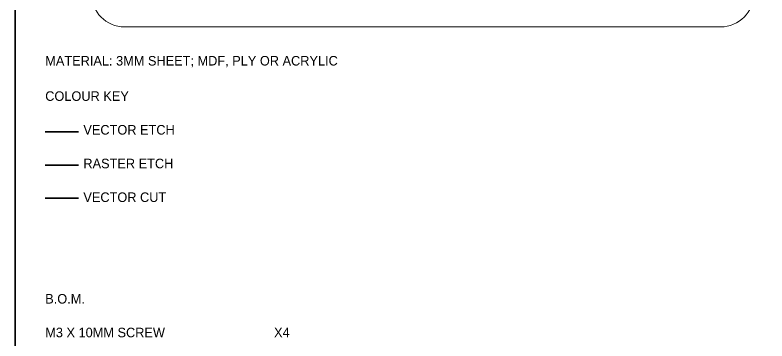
# Model space of a CAD drawing. Header units: inches. Extents: x 15 to 785, y -585 to -15.
# Drawn here: x 15 to 242, y -301 to -202.8 of the extents above; entities that cross this region are included whole.
import ezdxf

# ---------------------------------------------------------------- set-up
doc = ezdxf.new("R2010")
doc.units = ezdxf.units.IN
doc.header["$MEASUREMENT"] = 0
doc.layers.add('Layer 1', color=7, linetype='Continuous')

# ---------------------------------------------------------------- blocks, each defined once
blk = doc.blocks.new('block 2')
at = {"layer": 'Layer 1', "color": 179, "lineweight": 35, "true_color": 0x231f20}
blk.add_open_spline([(785, -570), (785, -578.28), (778.28, -585), (770, -585), (770, -585), (30, -585), (30, -585), (21.72, -585), (15, -578.28), (15, -570), (15, -570), (15, -30), (15, -30), (15, -21.72), (21.72, -15), (30, -15), (30, -15), (770, -15), (770, -15), (778.28, -15), (785, -21.72), (785, -30), (785, -30), (785, -570), (785, -570)], degree=3, knots=[0, 0, 0, 0, 1, 1, 1, 2, 2, 2, 3, 3, 3, 4, 4, 4, 5, 5, 5, 6, 6, 6, 7, 7, 7, 8, 8, 8, 8], dxfattribs=at)

msp = doc.modelspace()

# ---------------------------------------------------------------- linework, layer by layer
at = {"layer": 'Layer 1', "color": 13, "lineweight": 35, "true_color": 0xed6444}
msp.add_lwpolyline([(34.12, -237.98), (24.12, -237.98)], dxfattribs=at)
at = {"layer": 'Layer 1', "color": 215, "lineweight": 35, "true_color": 0x9852a0}
msp.add_lwpolyline([(34.12, -247.98), (24.12, -247.98)], dxfattribs=at)
at = {"layer": 'Layer 1', "color": 179, "lineweight": 35, "true_color": 0x231f20}
msp.add_lwpolyline([(34.12, -257.98), (24.12, -257.98)], dxfattribs=at)
at = {"layer": 'Layer 1', "color": 179, "lineweight": 9, "true_color": 0x231f20}
msp.add_open_spline([(238.05, -196.33), (238.05, -201.85), (233.57, -206.33), (228.05, -206.33), (228.05, -206.33), (48.05, -206.33), (48.05, -206.33), (42.52, -206.33), (38.05, -201.85), (38.05, -196.33), (38.05, -196.33), (38.05, -46.33), (38.05, -46.33), (38.05, -40.81), (42.52, -36.33), (48.05, -36.33), (48.05, -36.33), (228.05, -36.33), (228.05, -36.33), (233.57, -36.33), (238.05, -40.81), (238.05, -46.33), (238.05, -46.33), (238.05, -196.33), (238.05, -196.33)], degree=3, knots=[0, 0, 0, 0, 1, 1, 1, 2, 2, 2, 3, 3, 3, 4, 4, 4, 5, 5, 5, 6, 6, 6, 7, 7, 7, 8, 8, 8, 8], dxfattribs=at)

# ---------------------------------------------------------------- block references
at = {"layer": 'Layer 1'}
msp.add_blockref('block 2', (0, 0), dxfattribs=at)

# ---------------------------------------------------------------- texts
at = {"layer": 'Layer 1', "color": 179, "true_color": 0x231f20, "char_height": 2.8787, "attachment_point": 7}
for s, insert in [('\\fEng_HelvLine Normal|b0|i0|c0|p34;\\W1;MATERIAL: 3MM SHEET; MDF, PLY OR ACRYLIC', (24.12, -218.52)), ('\\fEng_HelvLine Normal|b0|i0|c0|p34;\\W1;COLOUR KEY', (24.12, -228.68)), ('\\fEng_HelvLine Normal|b0|i0|c0|p34;\\W1;^IVECTOR ETCH', (24.12, -238.84)), ('\\fEng_HelvLine Normal|b0|i0|c0|p34;\\W1;^I', (24.12, -243.92)), ('\\fEng_HelvLine Normal|b0|i0|c0|p34;\\W1;^IRASTER ETCH^I', (24.12, -249)), ('\\fEng_HelvLine Normal|b0|i0|c0|p34;\\W1;^I', (24.12, -254.08)), ('\\fEng_HelvLine Normal|b0|i0|c0|p34;\\W1;^IVECTOR CUT', (24.12, -259.16)), ('\\fEng_HelvLine Normal|b0|i0|c0|p34;\\W1;B.O.M.', (24.12, -289.79)), ('\\fEng_HelvLine Normal|b0|i0|c0|p34;\\W1;M3 X 10MM SCREW^I^I^IX4', (24.12, -299.95))]:
    msp.add_mtext(s, dxfattribs=dict(at, insert=insert))

doc.saveas('drawing.dxf')
